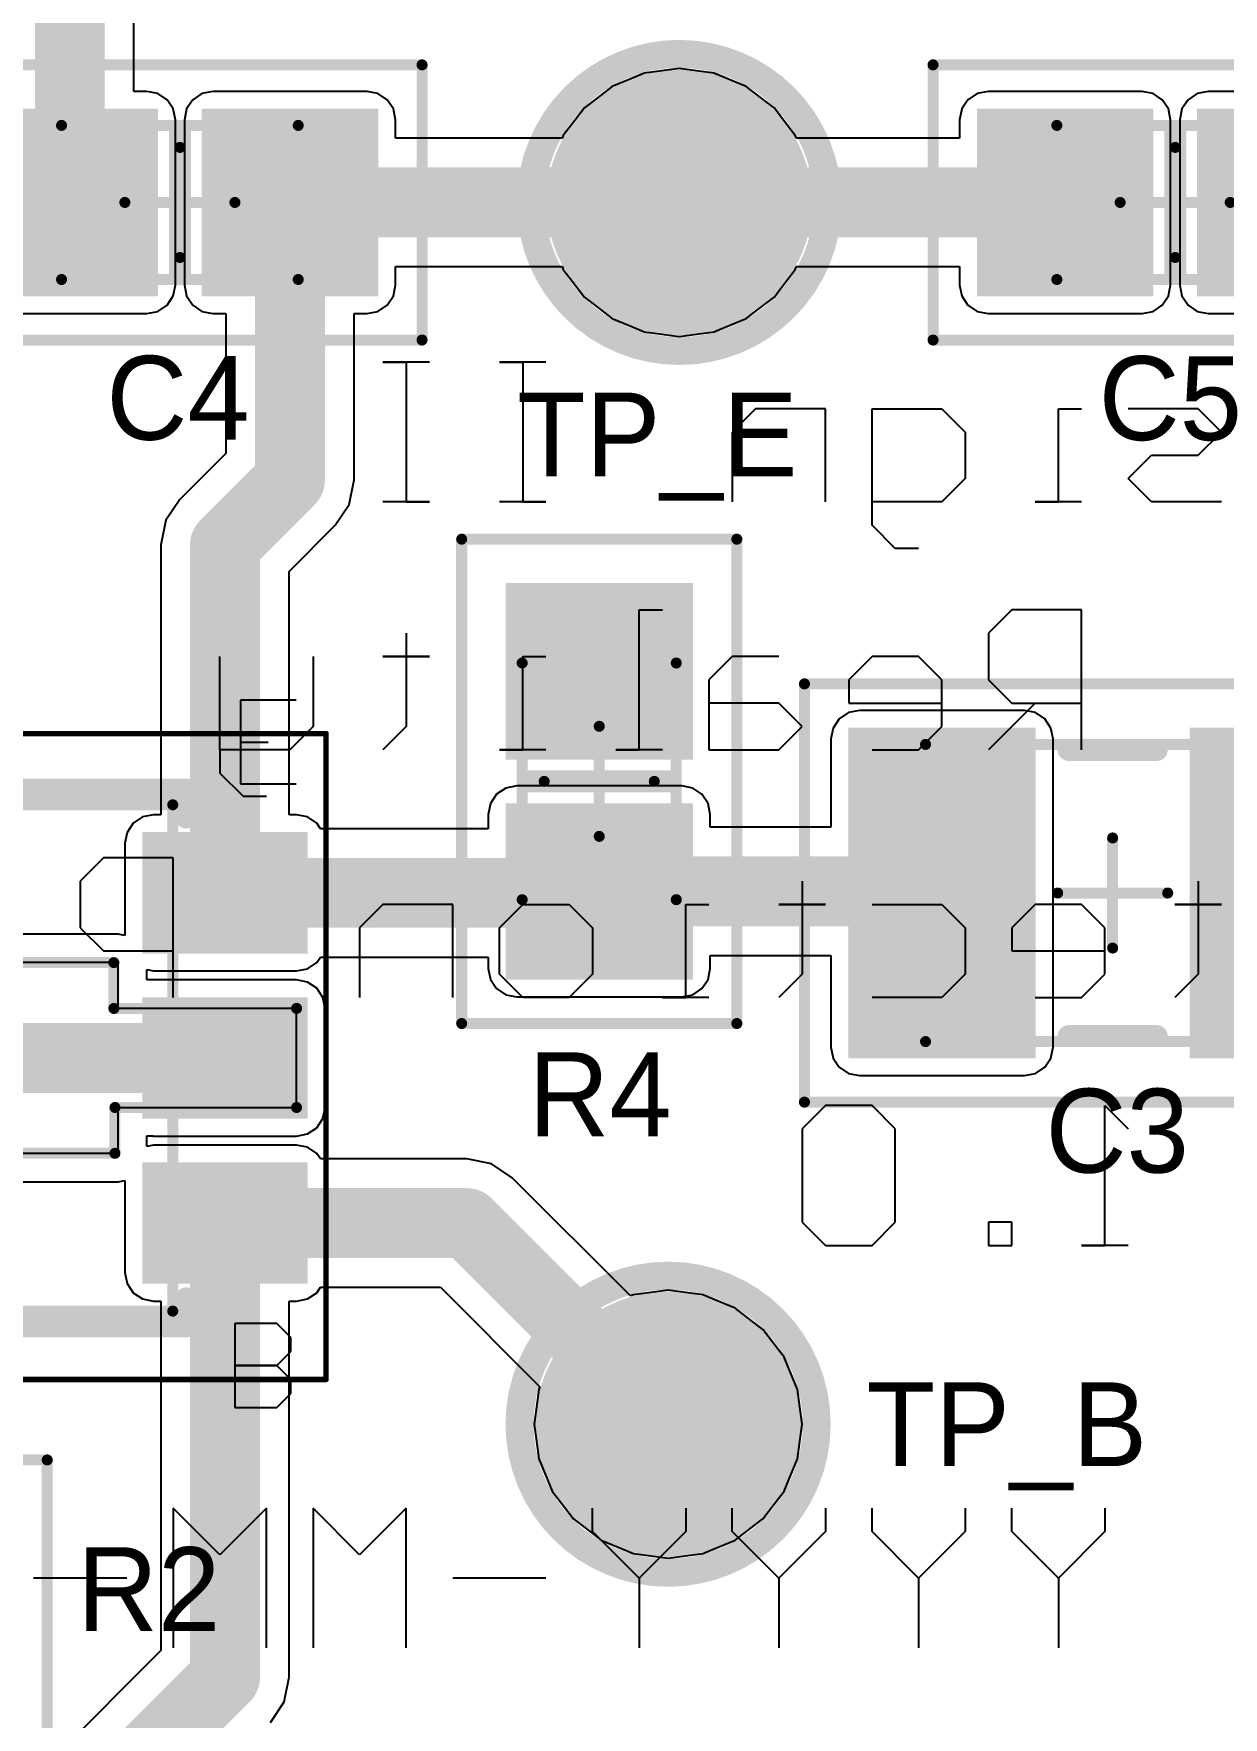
# Model space of a CAD drawing. Header units: millimetres. Extents: x 8 to 18.6, y 5.8 to 11.6.
# Drawn here: x 8.864 to 9.29, y 7.38 to 7.982 of the extents above; entities that cross this region are included whole.
import ezdxf

# ---------------------------------------------------------------- set-up
doc = ezdxf.new("R2010")
doc.units = ezdxf.units.MM
doc.header["$MEASUREMENT"] = 0
for name, color, linetype in [('BottomOverlay', 54, 'Continuous'), ('Mechanical1', 6, 'Continuous'), ('Mechanical13', 56, 'Continuous'), ('Mechanical15', 56, 'Continuous'), ('Mechanical3', 76, 'Continuous'), ('Mechanical4', 56, 'Continuous'), ('TopLayer', 1, 'Continuous'), ('TopOverlay', 2, 'Continuous'), ('TopPaste', 8, 'Continuous'), ('TopSolder', 216, 'Continuous')]:
    doc.layers.add(name, color=color, linetype=linetype)

# ---------------------------------------------------------------- blocks, each defined once
blk = doc.blocks.new('C1210_M_33')
at = {"layer": 'Mechanical13', "const_width": 0.00394}
for points in [[(0.06693, 0.05315), (-0.06693, 0.05315)], [(-0.06693, 0.05315), (-0.06693, -0.05315)], [(0.06693, 0.05315), (0.06693, -0.05315)], [(0.06693, -0.05315), (-0.06693, -0.05315)]]:
    blk.add_lwpolyline(points, dxfattribs=at)
at = {"layer": 'Mechanical13', "const_width": 0.00197}
for points in [[(-0.06791, 0.05315, 1), (-0.06594, 0.05315, 1)], [(-0.06791, 0.05315, 1), (-0.06594, 0.05315, 1)], [(0.06595, 0.05315, 1), (0.06791, 0.05315, 1)], [(0.06595, 0.05315, 1), (0.06791, 0.05315, 1)], [(-0.06791, -0.05315, 1), (-0.06594, -0.05315, 1)], [(-0.06791, -0.05315, 1), (-0.06594, -0.05315, 1)], [(0.06595, -0.05315, 1), (0.06791, -0.05315, 1)], [(0.06595, -0.05315, 1), (0.06791, -0.05315, 1)]]:
    blk.add_lwpolyline(points, format="xyb", close=True, dxfattribs=at)
at = {"layer": 'Mechanical15', "const_width": 0.00394}
for points in [[(0.11024, 0.0748), (-0.11024, 0.0748)], [(-0.11024, 0.0748), (-0.11024, -0.0748)], [(0.11024, 0.0748), (0.11024, -0.0748)], [(0, 0.01969), (0, -0.01969)], [(0.01969, 0), (-0.01969, 0)], [(0.11024, -0.0748), (-0.11024, -0.0748)]]:
    blk.add_lwpolyline(points, dxfattribs=at)
at = {"layer": 'Mechanical15', "const_width": 0.00197}
for points in [[(-0.11122, 0.0748, 1), (-0.10925, 0.0748, 1)], [(-0.11122, 0.0748, 1), (-0.10925, 0.0748, 1)], [(0.10925, 0.0748, 1), (0.11122, 0.0748, 1)], [(0.10925, 0.0748, 1), (0.11122, 0.0748, 1)], [(-0.00098, 0.01969, 1), (0.00098, 0.01969, 1)], [(-0.02067, 0, 1), (-0.0187, 0, 1)], [(0.0187, 0, 1), (0.02067, 0, 1)], [(-0.00098, -0.01969, 1), (0.00098, -0.01969, 1)], [(-0.11122, -0.0748, 1), (-0.10925, -0.0748, 1)], [(-0.11122, -0.0748, 1), (-0.10925, -0.0748, 1)], [(0.10925, -0.0748, 1), (0.11122, -0.0748, 1)], [(0.10925, -0.0748, 1), (0.11122, -0.0748, 1)]]:
    blk.add_lwpolyline(points, format="xyb", close=True, dxfattribs=at)
at = {"layer": 'TopLayer'}
for points in [[(-0.0315, -0.05512), (-0.0315, 0.05512), (-0.09055, -0.05512), (-0.09055, 0.05512)], [(0.09055, -0.05512), (0.09055, 0.05512), (0.0315, -0.05512), (0.0315, 0.05512)]]:
    blk.add_solid(points, dxfattribs=at)
at = {"layer": 'TopOverlay', "const_width": 0.00787}
for points in [[(0.01575, 0.05118), (-0.01575, 0.05118)], [(0.01575, -0.05118), (-0.01575, -0.05118)]]:
    blk.add_lwpolyline(points, dxfattribs=at)
at = {"layer": 'TopOverlay', "const_width": 0.00394}
for points in [[(-0.01772, 0.05118, 1), (-0.01378, 0.05118, 1)], [(0.01378, 0.05118, 1), (0.01772, 0.05118, 1)], [(-0.01772, -0.05118, 1), (-0.01378, -0.05118, 1)], [(0.01378, -0.05118, 1), (0.01772, -0.05118, 1)]]:
    blk.add_lwpolyline(points, format="xyb", close=True, dxfattribs=at)
at = {"layer": 'TopPaste'}
for points in [[(-0.0315, -0.05512), (-0.0315, 0.05512), (-0.09055, -0.05512), (-0.09055, 0.05512)], [(0.09055, -0.05512), (0.09055, 0.05512), (0.0315, -0.05512), (0.0315, 0.05512)]]:
    blk.add_solid(points, dxfattribs=at)
at = {"layer": 'TopSolder'}
for points in [[(-0.0275, -0.05912), (-0.0275, 0.05912), (-0.09455, -0.05912), (-0.09455, 0.05912)], [(0.09455, -0.05912), (0.09455, 0.05912), (0.0275, -0.05912), (0.0275, 0.05912)]]:
    blk.add_solid(points, dxfattribs=at)
blk = doc.blocks.new('6_0805_M_34')
at = {"layer": 'Mechanical13', "const_width": 0.00394}
for points in [[(-0.04232, 0.02756), (-0.04232, -0.02756)], [(0.04232, 0.02756), (-0.04232, 0.02756)], [(0.04232, 0.02756), (0.04232, -0.02756)], [(0.04232, -0.02756), (-0.04232, -0.02756)]]:
    blk.add_lwpolyline(points, dxfattribs=at)
at = {"layer": 'Mechanical13', "const_width": 0.00197}
for points in [[(-0.04331, 0.02756, 1), (-0.04134, 0.02756, 1)], [(-0.04331, 0.02756, 1), (-0.04134, 0.02756, 1)], [(0.04134, 0.02756, 1), (0.04331, 0.02756, 1)], [(0.04134, 0.02756, 1), (0.04331, 0.02756, 1)], [(-0.04331, -0.02756, 1), (-0.04134, -0.02756, 1)], [(-0.04331, -0.02756, 1), (-0.04134, -0.02756, 1)], [(0.04134, -0.02756, 1), (0.04331, -0.02756, 1)], [(0.04134, -0.02756, 1), (0.04331, -0.02756, 1)]]:
    blk.add_lwpolyline(points, format="xyb", close=True, dxfattribs=at)
at = {"layer": 'Mechanical15', "const_width": 0.00394}
for points in [[(-0.08661, 0.04921), (-0.08661, -0.04921)], [(0.08661, 0.04921), (-0.08661, 0.04921)], [(0.08661, 0.04921), (0.08661, -0.04921)], [(0, 0.01969), (0, -0.01969)], [(0.01969, 0), (-0.01969, 0)], [(0.08661, -0.04921), (-0.08661, -0.04921)]]:
    blk.add_lwpolyline(points, dxfattribs=at)
at = {"layer": 'Mechanical15', "const_width": 0.00197}
for points in [[(-0.0876, 0.04921, 1), (-0.08563, 0.04921, 1)], [(-0.0876, 0.04921, 1), (-0.08563, 0.04921, 1)], [(0.08563, 0.04921, 1), (0.0876, 0.04921, 1)], [(0.08563, 0.04921, 1), (0.0876, 0.04921, 1)], [(-0.00098, 0.01969, 1), (0.00098, 0.01969, 1)], [(-0.02067, 0, 1), (-0.0187, 0, 1)], [(0.0187, 0, 1), (0.02067, 0, 1)], [(-0.00098, -0.01969, 1), (0.00098, -0.01969, 1)], [(-0.0876, -0.04921, 1), (-0.08563, -0.04921, 1)], [(-0.0876, -0.04921, 1), (-0.08563, -0.04921, 1)], [(0.08563, -0.04921, 1), (0.0876, -0.04921, 1)], [(0.08563, -0.04921, 1), (0.0876, -0.04921, 1)]]:
    blk.add_lwpolyline(points, format="xyb", close=True, dxfattribs=at)
at = {"layer": 'TopLayer'}
for points in [[(-0.01181, -0.02953), (-0.01181, 0.02953), (-0.06693, -0.02953), (-0.06693, 0.02953)], [(0.06693, -0.02953), (0.06693, 0.02953), (0.01181, -0.02953), (0.01181, 0.02953)]]:
    blk.add_solid(points, dxfattribs=at)
at = {"layer": 'TopOverlay', "const_width": 0.00787}
blk.add_lwpolyline([(0, 0.02559), (0, -0.02559)], dxfattribs=at)
at = {"layer": 'TopOverlay', "const_width": 0.00394}
for points in [[(-0.00197, 0.02559, 1), (0.00197, 0.02559, 1)], [(-0.00197, -0.02559, 1), (0.00197, -0.02559, 1)]]:
    blk.add_lwpolyline(points, format="xyb", close=True, dxfattribs=at)
at = {"layer": 'TopPaste'}
for points in [[(-0.01181, -0.02953), (-0.01181, 0.02953), (-0.06693, -0.02953), (-0.06693, 0.02953)], [(0.06693, -0.02953), (0.06693, 0.02953), (0.01181, -0.02953), (0.01181, 0.02953)]]:
    blk.add_solid(points, dxfattribs=at)
at = {"layer": 'TopSolder'}
for points in [[(-0.00781, -0.03353), (-0.00781, 0.03353), (-0.07093, -0.03353), (-0.07093, 0.03353)], [(0.07093, -0.03353), (0.07093, 0.03353), (0.00781, -0.03353), (0.00781, 0.03353)]]:
    blk.add_solid(points, dxfattribs=at)
blk = doc.blocks.new('6_0805_M_35')
at = {"layer": 'Mechanical13', "const_width": 0.00394}
for points in [[(-0.04232, 0.02756), (-0.04232, -0.02756)], [(0.04232, 0.02756), (-0.04232, 0.02756)], [(0.04232, 0.02756), (0.04232, -0.02756)], [(0.04232, -0.02756), (-0.04232, -0.02756)]]:
    blk.add_lwpolyline(points, dxfattribs=at)
at = {"layer": 'Mechanical13', "const_width": 0.00197}
for points in [[(-0.04331, 0.02756, 1), (-0.04134, 0.02756, 1)], [(-0.04331, 0.02756, 1), (-0.04134, 0.02756, 1)], [(0.04134, 0.02756, 1), (0.04331, 0.02756, 1)], [(0.04134, 0.02756, 1), (0.04331, 0.02756, 1)], [(-0.04331, -0.02756, 1), (-0.04134, -0.02756, 1)], [(-0.04331, -0.02756, 1), (-0.04134, -0.02756, 1)], [(0.04134, -0.02756, 1), (0.04331, -0.02756, 1)], [(0.04134, -0.02756, 1), (0.04331, -0.02756, 1)]]:
    blk.add_lwpolyline(points, format="xyb", close=True, dxfattribs=at)
at = {"layer": 'Mechanical15', "const_width": 0.00394}
for points in [[(-0.08661, 0.04921), (-0.08661, -0.04921)], [(0.08661, 0.04921), (-0.08661, 0.04921)], [(0.08661, 0.04921), (0.08661, -0.04921)], [(0, 0.01969), (0, -0.01969)], [(0.01969, 0), (-0.01969, 0)], [(0.08661, -0.04921), (-0.08661, -0.04921)]]:
    blk.add_lwpolyline(points, dxfattribs=at)
at = {"layer": 'Mechanical15', "const_width": 0.00197}
for points in [[(-0.0876, 0.04921, 1), (-0.08563, 0.04921, 1)], [(-0.0876, 0.04921, 1), (-0.08563, 0.04921, 1)], [(0.08563, 0.04921, 1), (0.0876, 0.04921, 1)], [(0.08563, 0.04921, 1), (0.0876, 0.04921, 1)], [(-0.00098, 0.01969, 1), (0.00098, 0.01969, 1)], [(-0.02067, 0, 1), (-0.0187, 0, 1)], [(0.0187, 0, 1), (0.02067, 0, 1)], [(-0.00098, -0.01969, 1), (0.00098, -0.01969, 1)], [(-0.0876, -0.04921, 1), (-0.08563, -0.04921, 1)], [(-0.0876, -0.04921, 1), (-0.08563, -0.04921, 1)], [(0.08563, -0.04921, 1), (0.0876, -0.04921, 1)], [(0.08563, -0.04921, 1), (0.0876, -0.04921, 1)]]:
    blk.add_lwpolyline(points, format="xyb", close=True, dxfattribs=at)
at = {"layer": 'TopLayer'}
for points in [[(-0.01181, -0.02953), (-0.01181, 0.02953), (-0.06693, -0.02953), (-0.06693, 0.02953)], [(0.06693, -0.02953), (0.06693, 0.02953), (0.01181, -0.02953), (0.01181, 0.02953)]]:
    blk.add_solid(points, dxfattribs=at)
at = {"layer": 'TopOverlay', "const_width": 0.00787}
blk.add_lwpolyline([(0, 0.02559), (0, -0.02559)], dxfattribs=at)
at = {"layer": 'TopOverlay', "const_width": 0.00394}
for points in [[(-0.00197, 0.02559, 1), (0.00197, 0.02559, 1)], [(-0.00197, -0.02559, 1), (0.00197, -0.02559, 1)]]:
    blk.add_lwpolyline(points, format="xyb", close=True, dxfattribs=at)
at = {"layer": 'TopPaste'}
for points in [[(-0.01181, -0.02953), (-0.01181, 0.02953), (-0.06693, -0.02953), (-0.06693, 0.02953)], [(0.06693, -0.02953), (0.06693, 0.02953), (0.01181, -0.02953), (0.01181, 0.02953)]]:
    blk.add_solid(points, dxfattribs=at)
at = {"layer": 'TopSolder'}
for points in [[(-0.00781, -0.03353), (-0.00781, 0.03353), (-0.07093, -0.03353), (-0.07093, 0.03353)], [(0.07093, -0.03353), (0.07093, 0.03353), (0.00781, -0.03353), (0.00781, 0.03353)]]:
    blk.add_solid(points, dxfattribs=at)
blk = doc.blocks.new('6_0805_M_45')
at = {"layer": 'Mechanical13', "const_width": 0.00394}
for points in [[(-0.04232, 0.02756), (-0.04232, -0.02756)], [(0.04232, 0.02756), (-0.04232, 0.02756)], [(0.04232, 0.02756), (0.04232, -0.02756)], [(0.04232, -0.02756), (-0.04232, -0.02756)]]:
    blk.add_lwpolyline(points, dxfattribs=at)
at = {"layer": 'Mechanical13', "const_width": 0.00197}
for points in [[(-0.04331, 0.02756, 1), (-0.04134, 0.02756, 1)], [(-0.04331, 0.02756, 1), (-0.04134, 0.02756, 1)], [(0.04134, 0.02756, 1), (0.04331, 0.02756, 1)], [(0.04134, 0.02756, 1), (0.04331, 0.02756, 1)], [(-0.04331, -0.02756, 1), (-0.04134, -0.02756, 1)], [(-0.04331, -0.02756, 1), (-0.04134, -0.02756, 1)], [(0.04134, -0.02756, 1), (0.04331, -0.02756, 1)], [(0.04134, -0.02756, 1), (0.04331, -0.02756, 1)]]:
    blk.add_lwpolyline(points, format="xyb", close=True, dxfattribs=at)
at = {"layer": 'Mechanical15', "const_width": 0.00394}
for points in [[(-0.08661, 0.04921), (-0.08661, -0.04921)], [(0.08661, 0.04921), (-0.08661, 0.04921)], [(0.08661, 0.04921), (0.08661, -0.04921)], [(0, 0.01969), (0, -0.01969)], [(0.01969, 0), (-0.01969, 0)], [(0.08661, -0.04921), (-0.08661, -0.04921)]]:
    blk.add_lwpolyline(points, dxfattribs=at)
at = {"layer": 'Mechanical15', "const_width": 0.00197}
for points in [[(-0.0876, 0.04921, 1), (-0.08563, 0.04921, 1)], [(-0.0876, 0.04921, 1), (-0.08563, 0.04921, 1)], [(0.08563, 0.04921, 1), (0.0876, 0.04921, 1)], [(0.08563, 0.04921, 1), (0.0876, 0.04921, 1)], [(-0.00098, 0.01969, 1), (0.00098, 0.01969, 1)], [(-0.02067, 0, 1), (-0.0187, 0, 1)], [(0.0187, 0, 1), (0.02067, 0, 1)], [(-0.00098, -0.01969, 1), (0.00098, -0.01969, 1)], [(-0.0876, -0.04921, 1), (-0.08563, -0.04921, 1)], [(-0.0876, -0.04921, 1), (-0.08563, -0.04921, 1)], [(0.08563, -0.04921, 1), (0.0876, -0.04921, 1)], [(0.08563, -0.04921, 1), (0.0876, -0.04921, 1)]]:
    blk.add_lwpolyline(points, format="xyb", close=True, dxfattribs=at)
at = {"layer": 'TopLayer'}
for points in [[(-0.01181, -0.02953), (-0.01181, 0.02953), (-0.06693, -0.02953), (-0.06693, 0.02953)], [(0.06693, -0.02953), (0.06693, 0.02953), (0.01181, -0.02953), (0.01181, 0.02953)]]:
    blk.add_solid(points, dxfattribs=at)
at = {"layer": 'TopOverlay', "const_width": 0.00787}
blk.add_lwpolyline([(0, 0.02559), (0, -0.02559)], dxfattribs=at)
at = {"layer": 'TopOverlay', "const_width": 0.00394}
for points in [[(-0.00197, 0.02559, 1), (0.00197, 0.02559, 1)], [(-0.00197, -0.02559, 1), (0.00197, -0.02559, 1)]]:
    blk.add_lwpolyline(points, format="xyb", close=True, dxfattribs=at)
at = {"layer": 'TopPaste'}
for points in [[(-0.01181, -0.02953), (-0.01181, 0.02953), (-0.06693, -0.02953), (-0.06693, 0.02953)], [(0.06693, -0.02953), (0.06693, 0.02953), (0.01181, -0.02953), (0.01181, 0.02953)]]:
    blk.add_solid(points, dxfattribs=at)
at = {"layer": 'TopSolder'}
for points in [[(-0.00781, -0.03353), (-0.00781, 0.03353), (-0.07093, -0.03353), (-0.07093, 0.03353)], [(0.07093, -0.03353), (0.07093, 0.03353), (0.00781, -0.03353), (0.00781, 0.03353)]]:
    blk.add_solid(points, dxfattribs=at)
blk = doc.blocks.new('6_0805_M_47')
at = {"layer": 'Mechanical13', "const_width": 0.00394}
for points in [[(-0.04232, -0.02756), (-0.04232, 0.02756)], [(0.04232, 0.02756), (-0.04232, 0.02756)], [(0.04232, -0.02756), (0.04232, 0.02756)], [(0.04232, -0.02756), (-0.04232, -0.02756)]]:
    blk.add_lwpolyline(points, dxfattribs=at)
at = {"layer": 'Mechanical13', "const_width": 0.00197}
for points in [[(-0.04331, 0.02756, 1), (-0.04134, 0.02756, 1)], [(-0.04331, 0.02756, 1), (-0.04134, 0.02756, 1)], [(0.04134, 0.02756, 1), (0.04331, 0.02756, 1)], [(0.04134, 0.02756, 1), (0.04331, 0.02756, 1)], [(-0.04331, -0.02756, 1), (-0.04134, -0.02756, 1)], [(-0.04331, -0.02756, 1), (-0.04134, -0.02756, 1)], [(0.04134, -0.02756, 1), (0.04331, -0.02756, 1)], [(0.04134, -0.02756, 1), (0.04331, -0.02756, 1)]]:
    blk.add_lwpolyline(points, format="xyb", close=True, dxfattribs=at)
at = {"layer": 'Mechanical15', "const_width": 0.00394}
for points in [[(-0.08661, -0.04921), (-0.08661, 0.04921)], [(0.08661, 0.04921), (-0.08661, 0.04921)], [(0.08661, -0.04921), (0.08661, 0.04921)], [(0, -0.01969), (0, 0.01969)], [(0.01969, 0), (-0.01969, 0)], [(0.08661, -0.04921), (-0.08661, -0.04921)]]:
    blk.add_lwpolyline(points, dxfattribs=at)
at = {"layer": 'Mechanical15', "const_width": 0.00197}
for points in [[(-0.0876, 0.04921, 1), (-0.08563, 0.04921, 1)], [(-0.0876, 0.04921, 1), (-0.08563, 0.04921, 1)], [(0.08563, 0.04921, 1), (0.0876, 0.04921, 1)], [(0.08563, 0.04921, 1), (0.0876, 0.04921, 1)], [(-0.00098, 0.01969, 1), (0.00098, 0.01969, 1)], [(-0.02067, 0, 1), (-0.0187, 0, 1)], [(0.0187, 0, 1), (0.02067, 0, 1)], [(-0.00098, -0.01969, 1), (0.00098, -0.01969, 1)], [(-0.0876, -0.04921, 1), (-0.08563, -0.04921, 1)], [(-0.0876, -0.04921, 1), (-0.08563, -0.04921, 1)], [(0.08563, -0.04921, 1), (0.0876, -0.04921, 1)], [(0.08563, -0.04921, 1), (0.0876, -0.04921, 1)]]:
    blk.add_lwpolyline(points, format="xyb", close=True, dxfattribs=at)
at = {"layer": 'TopLayer'}
for points in [[(-0.01181, -0.02953), (-0.01181, 0.02953), (-0.06693, -0.02953), (-0.06693, 0.02953)], [(0.06693, -0.02953), (0.06693, 0.02953), (0.01181, -0.02953), (0.01181, 0.02953)]]:
    blk.add_solid(points, dxfattribs=at)
at = {"layer": 'TopOverlay', "const_width": 0.00787}
blk.add_lwpolyline([(0, -0.02559), (0, 0.02559)], dxfattribs=at)
at = {"layer": 'TopOverlay', "const_width": 0.00394}
for points in [[(-0.00197, 0.02559, 1), (0.00197, 0.02559, 1)], [(-0.00197, -0.02559, 1), (0.00197, -0.02559, 1)]]:
    blk.add_lwpolyline(points, format="xyb", close=True, dxfattribs=at)
at = {"layer": 'TopPaste'}
for points in [[(-0.01181, -0.02953), (-0.01181, 0.02953), (-0.06693, -0.02953), (-0.06693, 0.02953)], [(0.06693, -0.02953), (0.06693, 0.02953), (0.01181, -0.02953), (0.01181, 0.02953)]]:
    blk.add_solid(points, dxfattribs=at)
at = {"layer": 'TopSolder'}
for points in [[(-0.00781, -0.03353), (-0.00781, 0.03353), (-0.07093, -0.03353), (-0.07093, 0.03353)], [(0.07093, -0.03353), (0.07093, 0.03353), (0.00781, -0.03353), (0.00781, 0.03353)]]:
    blk.add_solid(points, dxfattribs=at)
blk = doc.blocks.new('T___P_____53')
at = {"layer": 'TopLayer', "const_width": 0.0375}
blk.add_lwpolyline([(-0.01875, 0, 1), (0.01875, 0, 1)], format="xyb", close=True, dxfattribs=at)
at = {"layer": 'TopOverlay'}
for points, const_width in [([(0.05315, 0, 1), (-0.05315, 0, 1)], 0.01), ([(-0.05565, 0, 1), (-0.05065, 0, 1)], 0.005), ([(0.05065, 0, 1), (0.05565, 0, 1)], 0.005)]:
    blk.add_lwpolyline(points, format="xyb", close=True, dxfattribs=dict(at, const_width=const_width))
at = {"layer": 'TopPaste', "const_width": 0.0375}
blk.add_lwpolyline([(-0.01875, 0, 1), (0.01875, 0, 1)], format="xyb", close=True, dxfattribs=at)
at = {"layer": 'TopSolder', "const_width": 0.0475}
blk.add_lwpolyline([(-0.02375, 0, 1), (0.02375, 0, 1)], format="xyb", close=True, dxfattribs=at)
blk = doc.blocks.new('T___P_____54')
at = {"layer": 'TopLayer', "const_width": 0.0375}
blk.add_lwpolyline([(-0.01875, 0, 1), (0.01875, 0, 1)], format="xyb", close=True, dxfattribs=at)
at = {"layer": 'TopOverlay'}
for points, const_width in [([(0.05315, 0, 1), (-0.05315, 0, 1)], 0.01), ([(-0.05565, 0, 1), (-0.05065, 0, 1)], 0.005), ([(0.05065, 0, 1), (0.05565, 0, 1)], 0.005)]:
    blk.add_lwpolyline(points, format="xyb", close=True, dxfattribs=dict(at, const_width=const_width))
at = {"layer": 'TopPaste', "const_width": 0.0375}
blk.add_lwpolyline([(-0.01875, 0, 1), (0.01875, 0, 1)], format="xyb", close=True, dxfattribs=at)
at = {"layer": 'TopSolder', "const_width": 0.0475}
blk.add_lwpolyline([(-0.02375, 0, 1), (0.02375, 0, 1)], format="xyb", close=True, dxfattribs=at)
blk = doc.blocks.new('DXT3904_13_57')
at = {"layer": 'Mechanical1', "const_width": 0.00394}
for points in [[(-0.09055, 0.05118), (-0.09055, -0.05118)], [(-0.09055, 0.05118), (0.09055, 0.05118)], [(0.09055, 0.05118), (0.09055, -0.05118)], [(-0.09055, -0.05118), (0.09055, -0.05118)]]:
    blk.add_lwpolyline(points, dxfattribs=at)
at = {"layer": 'Mechanical1', "const_width": 0.00197}
for points in [[(-0.09154, 0.05118, 1), (-0.08957, 0.05118, 1)], [(-0.09154, 0.05118, 1), (-0.08957, 0.05118, 1)], [(0.08957, 0.05118, 1), (0.09154, 0.05118, 1)], [(0.08957, 0.05118, 1), (0.09154, 0.05118, 1)], [(-0.09154, -0.05118, 1), (-0.08957, -0.05118, 1)], [(-0.09154, -0.05118, 1), (-0.08957, -0.05118, 1)], [(0.08957, -0.05118, 1), (0.09154, -0.05118, 1)], [(0.08957, -0.05118, 1), (0.09154, -0.05118, 1)]]:
    blk.add_lwpolyline(points, format="xyb", close=True, dxfattribs=at)
at = {"layer": 'Mechanical3', "const_width": 0.00197}
for points in [[(-0.115, 0.106), (-0.115, -0.106)], [(-0.115, 0.106), (0.116, 0.106)], [(0.116, 0.106), (0.116, -0.106)], [(-0.115, -0.106), (0.116, -0.106)]]:
    blk.add_lwpolyline(points, dxfattribs=at)
at = {"layer": 'Mechanical3', "const_width": 0.000984}
for points in [[(-0.11549, 0.106, 1), (-0.11451, 0.106, 1)], [(-0.11549, 0.106, 1), (-0.11451, 0.106, 1)], [(0.11551, 0.106, 1), (0.11649, 0.106, 1)], [(0.11551, 0.106, 1), (0.11649, 0.106, 1)], [(-0.11549, -0.106, 1), (-0.11451, -0.106, 1)], [(-0.11549, -0.106, 1), (-0.11451, -0.106, 1)], [(0.11551, -0.106, 1), (0.11649, -0.106, 1)], [(0.11551, -0.106, 1), (0.11649, -0.106, 1)]]:
    blk.add_lwpolyline(points, format="xyb", close=True, dxfattribs=at)
at = {"layer": 'Mechanical4', "const_width": 0.00394}
for points in [[(-0.03409, 0.08563), (-0.03409, -0.03051)], [(-0.03409, 0.08563), (0.03409, 0.08563)], [(0.03409, 0.08563), (0.03409, -0.03012)], [(-0.03409, -0.03051), (-0.01772, -0.03051)], [(-0.01772, -0.03051), (-0.01772, -0.09547)], [(0.01772, -0.03012), (0.03409, -0.03012)], [(0.01772, -0.03012), (0.01772, -0.09547)], [(-0.01772, -0.09547), (0.01772, -0.09547)]]:
    blk.add_lwpolyline(points, dxfattribs=at)
at = {"layer": 'Mechanical4', "const_width": 0.00197}
for points in [[(-0.03508, 0.08563, 1), (-0.03311, 0.08563, 1)], [(-0.03508, 0.08563, 1), (-0.03311, 0.08563, 1)], [(0.03311, 0.08563, 1), (0.03508, 0.08563, 1)], [(0.03311, 0.08563, 1), (0.03508, 0.08563, 1)], [(-0.03508, -0.03051, 1), (-0.03311, -0.03051, 1)], [(-0.03508, -0.03051, 1), (-0.03311, -0.03051, 1)], [(-0.0187, -0.03051, 1), (-0.01673, -0.03051, 1)], [(-0.0187, -0.03051, 1), (-0.01673, -0.03051, 1)], [(0.01673, -0.03012, 1), (0.0187, -0.03012, 1)], [(0.01673, -0.03012, 1), (0.0187, -0.03012, 1)], [(0.03311, -0.03012, 1), (0.03508, -0.03012, 1)], [(0.03311, -0.03012, 1), (0.03508, -0.03012, 1)], [(-0.0187, -0.09547, 1), (-0.01673, -0.09547, 1)], [(-0.0187, -0.09547, 1), (-0.01673, -0.09547, 1)], [(0.01673, -0.09547, 1), (0.0187, -0.09547, 1)], [(0.01673, -0.09547, 1), (0.0187, -0.09547, 1)]]:
    blk.add_lwpolyline(points, format="xyb", close=True, dxfattribs=at)
at = {"layer": 'TopLayer'}
for p, q in [((-0.03409, 0.08563), (-0.03409, -0.03169)), ((0.03409, 0.08563), (-0.03409, 0.08563)), ((0.03409, -0.03169), (0.03409, 0.08563)), ((-0.03409, -0.03169), (-0.01772, -0.03169)), ((-0.01772, -0.03169), (-0.01772, -0.09547)), ((0.01772, -0.09547), (0.01772, -0.03169)), ((0.01772, -0.03169), (0.03409, -0.03169)), ((-0.01772, -0.09547), (0.01772, -0.09547))]:
    blk.add_line(p, q, dxfattribs=at)
for points in [[(-0.07677, -0.09547), (-0.04134, -0.09547), (-0.07677, -0.04429), (-0.04134, -0.04429)], [(-0.01777, -0.09547), (0.01766, -0.09547), (-0.01777, -0.04429), (0.01766, -0.04429)], [(0.04134, -0.09547), (0.07677, -0.09547), (0.04134, -0.04429), (0.07677, -0.04429)]]:
    blk.add_solid(points, dxfattribs=at)
at = {"layer": 'TopOverlay'}
for p, q in [((-0.009, 0.12464), (-0.014, 0.11964)), ((0.01099, 0.12464), (-0.009, 0.12464)), ((0.01599, 0.11964), (0.01099, 0.12464)), ((-0.014, 0.11964), (-0.014, 0.10964)), ((0.01599, 0.10964), (0.01599, 0.11964)), ((-0.014, 0.10964), (-0.009, 0.10464)), ((0.01099, 0.10464), (0.01599, 0.10964)), ((-0.09501, -0.07336), (-0.125, -0.07336)), ((-0.125, -0.07336), (-0.125, -0.08836)), ((-0.11, -0.08836), (-0.11, -0.07336)), ((-0.11, -0.07336), (-0.11, -0.08836)), ((-0.09501, -0.08836), (-0.09501, -0.07336)), ((0.12799, -0.07536), (0.098, -0.07536)), ((0.098, -0.07536), (0.098, -0.09536)), ((0.113, -0.07536), (0.113, -0.08536)), ((0.12799, -0.09536), (0.12799, -0.07536)), ((-0.125, -0.08836), (-0.12, -0.09336)), ((-0.115, -0.09336), (-0.11, -0.08836)), ((-0.11, -0.08836), (-0.10501, -0.09336)), ((-0.10001, -0.09336), (-0.09501, -0.08836)), ((-0.12, -0.09336), (-0.115, -0.09336)), ((-0.10501, -0.09336), (-0.10001, -0.09336))]:
    blk.add_line(p, q, dxfattribs=at)
at = {"layer": 'TopOverlay', "const_width": 0.00787}
for points in [[(-0.096, 0.057), (-0.096, -0.056)], [(-0.096, 0.057), (-0.044, 0.057)], [(0.044, 0.057), (0.096, 0.057)], [(0.096, 0.057), (0.096, -0.056)], [(-0.096, -0.056), (-0.086, -0.056)], [(0.086, -0.056), (0.096, -0.056)]]:
    blk.add_lwpolyline(points, dxfattribs=at)
at = {"layer": 'TopOverlay', "const_width": 0.00394}
for points in [[(-0.09797, 0.057, 1), (-0.09403, 0.057, 1)], [(-0.09797, 0.057, 1), (-0.09403, 0.057, 1)], [(-0.04597, 0.057, 1), (-0.04203, 0.057, 1)], [(0.04203, 0.057, 1), (0.04597, 0.057, 1)], [(0.09403, 0.057, 1), (0.09797, 0.057, 1)], [(0.09403, 0.057, 1), (0.09797, 0.057, 1)], [(-0.09797, -0.056, 1), (-0.09403, -0.056, 1)], [(-0.09797, -0.056, 1), (-0.09403, -0.056, 1)], [(-0.08797, -0.056, 1), (-0.08403, -0.056, 1)], [(0.08403, -0.056, 1), (0.08797, -0.056, 1)], [(0.09403, -0.056, 1), (0.09797, -0.056, 1)], [(0.09403, -0.056, 1), (0.09797, -0.056, 1)]]:
    blk.add_lwpolyline(points, format="xyb", close=True, dxfattribs=at)
at = {"layer": 'TopPaste'}
for points in [[(-0.07677, -0.09547), (-0.04134, -0.09547), (-0.07677, -0.04429), (-0.04134, -0.04429)], [(-0.01777, -0.09547), (0.01766, -0.09547), (-0.01777, -0.04429), (0.01766, -0.04429)], [(0.04134, -0.09547), (0.07677, -0.09547), (0.04134, -0.04429), (0.07677, -0.04429)]]:
    blk.add_solid(points, dxfattribs=at)
at = {"layer": 'TopSolder'}
for points in [[(-0.08077, -0.09947), (-0.03734, -0.09947), (-0.08077, -0.04029), (-0.03734, -0.04029)], [(-0.02177, -0.09947), (0.02166, -0.09947), (-0.02177, -0.04029), (0.02166, -0.04029)], [(0.03734, -0.09947), (0.08077, -0.09947), (0.03734, -0.04029), (0.08077, -0.04029)]]:
    blk.add_solid(points, dxfattribs=at)

msp = doc.modelspace()

# ---------------------------------------------------------------- linework, layer by layer
at = {"layer": 'BottomOverlay'}
for p, q in [((9.00565, 7.86487), (8.98899, 7.86487)), ((8.98899, 7.86487), (8.99732, 7.86487)), ((8.99732, 7.86487), (8.99732, 7.81489)), ((9.04731, 7.86487), (9.03065, 7.86487)), ((9.03065, 7.86487), (9.03898, 7.86487)), ((9.03898, 7.86487), (9.03898, 7.81489)), ((9.12228, 7.84821), (9.11395, 7.83988)), ((9.14728, 7.84821), (9.12228, 7.84821)), ((9.14728, 7.81489), (9.14728, 7.84821)), ((9.16394, 7.80656), (9.16394, 7.84821)), ((9.16394, 7.84821), (9.18893, 7.84821)), ((9.18893, 7.84821), (9.19726, 7.83988)), ((9.23058, 7.81489), (9.23058, 7.84821)), ((9.23058, 7.84821), (9.23891, 7.84821)), ((9.28057, 7.84821), (9.25557, 7.84821)), ((9.2889, 7.83988), (9.28057, 7.84821)), ((9.11395, 7.83988), (9.11395, 7.81489)), ((9.19726, 7.83988), (9.19726, 7.82322)), ((9.28057, 7.83155), (9.2889, 7.83988)), ((9.25557, 7.82322), (9.2639, 7.83155)), ((9.2639, 7.83155), (9.28057, 7.83155)), ((9.19726, 7.82322), (9.18893, 7.81489)), ((9.2639, 7.81489), (9.25557, 7.82322)), ((9.00565, 7.81489), (8.98899, 7.81489)), ((8.99732, 7.81489), (9.00565, 7.81489)), ((9.04731, 7.81489), (9.03065, 7.81489)), ((9.03898, 7.81489), (9.04731, 7.81489)), ((9.18893, 7.81489), (9.16394, 7.81489)), ((9.23891, 7.81489), (9.22225, 7.81489)), ((9.22225, 7.81489), (9.23058, 7.81489)), ((9.2889, 7.81489), (9.2639, 7.81489)), ((9.17227, 7.79823), (9.16394, 7.80656)), ((9.1806, 7.79823), (9.17227, 7.79823)), ((9.08063, 7.72624), (9.08063, 7.77623)), ((9.08063, 7.77623), (9.08896, 7.77623)), ((9.21392, 7.77623), (9.20559, 7.7679)), ((9.23891, 7.77623), (9.21392, 7.77623)), ((9.23891, 7.72624), (9.23891, 7.77623)), ((8.99732, 7.7679), (8.99732, 7.75957)), ((9.20559, 7.7679), (9.20559, 7.75124)), ((8.93068, 7.72624), (8.93068, 7.75957)), ((8.964, 7.75957), (8.964, 7.73458)), ((9.00565, 7.75957), (8.98899, 7.75957)), ((8.98899, 7.75957), (8.99732, 7.75957)), ((8.99732, 7.75957), (9.00565, 7.75957)), ((8.99732, 7.75957), (8.99732, 7.73458)), ((9.03898, 7.72624), (9.03898, 7.75957)), ((9.03898, 7.75957), (9.04731, 7.75957)), ((9.11395, 7.75957), (9.10562, 7.75124)), ((9.13061, 7.75957), (9.11395, 7.75957)), ((9.16394, 7.75957), (9.15561, 7.75124)), ((9.1806, 7.75957), (9.16394, 7.75957)), ((9.18893, 7.75124), (9.1806, 7.75957)), ((9.10562, 7.75124), (9.10562, 7.72624)), ((9.15561, 7.75124), (9.15561, 7.74291)), ((9.18893, 7.73458), (9.18893, 7.75124)), ((9.20559, 7.75124), (9.21392, 7.74291)), ((9.13061, 7.74291), (9.10562, 7.74291)), ((9.13894, 7.73458), (9.13061, 7.74291)), ((9.15561, 7.74291), (9.18893, 7.74291)), ((9.22225, 7.74291), (9.20559, 7.72624)), ((9.21392, 7.74291), (9.23891, 7.74291)), ((8.964, 7.73458), (8.95567, 7.72624)), ((8.99732, 7.73458), (8.98899, 7.72624)), ((9.13061, 7.72624), (9.13894, 7.73458)), ((9.1806, 7.72624), (9.18893, 7.73458)), ((8.95567, 7.72624), (8.93068, 7.72624)), ((8.93068, 7.72624), (8.93068, 7.71791)), ((9.04731, 7.72624), (9.03065, 7.72624)), ((9.03065, 7.72624), (9.03898, 7.72624)), ((9.08896, 7.72624), (9.0723, 7.72624)), ((9.0723, 7.72624), (9.08063, 7.72624)), ((9.10562, 7.72624), (9.13061, 7.72624)), ((9.16394, 7.72624), (9.1806, 7.72624)), ((8.93068, 7.71791), (8.93901, 7.70958)), ((8.93901, 7.70958), (8.94734, 7.70958)), ((8.88903, 7.68759), (8.8807, 7.67926)), ((8.91402, 7.68759), (8.88903, 7.68759)), ((8.91402, 7.6376), (8.91402, 7.68759)), ((8.8807, 7.67926), (8.8807, 7.66259)), ((9.13894, 7.67926), (9.13894, 7.67093)), ((9.28057, 7.67926), (9.28057, 7.67093)), ((8.98899, 7.67093), (8.98066, 7.66259)), ((9.01399, 7.67093), (8.98899, 7.67093)), ((9.01399, 7.6376), (9.01399, 7.67093)), ((9.03065, 7.66259), (9.03898, 7.67093)), ((9.03898, 7.67093), (9.05564, 7.67093)), ((9.05564, 7.67093), (9.06397, 7.66259)), ((9.09729, 7.6376), (9.09729, 7.67093)), ((9.09729, 7.67093), (9.10562, 7.67093)), ((9.14728, 7.67093), (9.13061, 7.67093)), ((9.13061, 7.67093), (9.13894, 7.67093)), ((9.13894, 7.67093), (9.14728, 7.67093)), ((9.13894, 7.67093), (9.13894, 7.64593)), ((9.16394, 7.67093), (9.18893, 7.67093)), ((9.18893, 7.67093), (9.19726, 7.66259)), ((9.22225, 7.67093), (9.21392, 7.66259)), ((9.23891, 7.67093), (9.22225, 7.67093)), ((9.24724, 7.66259), (9.23891, 7.67093)), ((9.2889, 7.67093), (9.27224, 7.67093)), ((9.27224, 7.67093), (9.28057, 7.67093)), ((9.28057, 7.67093), (9.2889, 7.67093)), ((9.28057, 7.67093), (9.28057, 7.64593)), ((8.8807, 7.66259), (8.88903, 7.65426)), ((8.98066, 7.66259), (8.98066, 7.6376)), ((9.03065, 7.64593), (9.03065, 7.66259)), ((9.06397, 7.66259), (9.06397, 7.64593)), ((9.19726, 7.66259), (9.19726, 7.64593)), ((9.21392, 7.66259), (9.21392, 7.65426)), ((9.24724, 7.64593), (9.24724, 7.66259)), ((8.88903, 7.65426), (8.91402, 7.65426)), ((9.21392, 7.65426), (9.24724, 7.65426)), ((9.03898, 7.6376), (9.03065, 7.64593)), ((9.06397, 7.64593), (9.05564, 7.6376)), ((9.13894, 7.64593), (9.13061, 7.6376)), ((9.19726, 7.64593), (9.18893, 7.6376)), ((9.23891, 7.6376), (9.24724, 7.64593)), ((9.28057, 7.64593), (9.27224, 7.6376)), ((9.05564, 7.6376), (9.03898, 7.6376)), ((9.10562, 7.6376), (9.08896, 7.6376)), ((9.08896, 7.6376), (9.09729, 7.6376)), ((9.18893, 7.6376), (9.16394, 7.6376)), ((9.22225, 7.6376), (9.23891, 7.6376)), ((9.14728, 7.59894), (9.13894, 7.59061)), ((9.16394, 7.59894), (9.14728, 7.59894)), ((9.17227, 7.59061), (9.16394, 7.59894)), ((9.24724, 7.54896), (9.24724, 7.59894)), ((9.24724, 7.59894), (9.25557, 7.59061)), ((9.13894, 7.59061), (9.13894, 7.55729)), ((9.17227, 7.55729), (9.17227, 7.59061)), ((9.13894, 7.55729), (9.14728, 7.54896)), ((9.16394, 7.54896), (9.17227, 7.55729)), ((9.21392, 7.55729), (9.20559, 7.55729)), ((9.20559, 7.55729), (9.20559, 7.54896)), ((9.21392, 7.54896), (9.21392, 7.55729)), ((9.14728, 7.54896), (9.16394, 7.54896)), ((9.20559, 7.54896), (9.21392, 7.54896)), ((9.25557, 7.54896), (9.23891, 7.54896)), ((9.23891, 7.54896), (9.24724, 7.54896)), ((8.93068, 7.43832), (8.91402, 7.45498)), ((8.91402, 7.45498), (8.91402, 7.405)), ((8.94734, 7.45498), (8.93068, 7.43832)), ((8.94734, 7.405), (8.94734, 7.45498)), ((8.98066, 7.43832), (8.964, 7.45498)), ((8.964, 7.45498), (8.964, 7.405)), ((8.99732, 7.45498), (8.98066, 7.43832)), ((8.99732, 7.405), (8.99732, 7.45498)), ((9.06397, 7.44665), (9.06397, 7.45498)), ((9.09729, 7.45498), (9.09729, 7.44665)), ((9.11395, 7.44665), (9.11395, 7.45498)), ((9.14728, 7.45498), (9.14728, 7.44665)), ((9.16394, 7.44665), (9.16394, 7.45498)), ((9.19726, 7.45498), (9.19726, 7.44665)), ((9.21392, 7.44665), (9.21392, 7.45498)), ((9.24724, 7.45498), (9.24724, 7.44665)), ((9.08063, 7.42999), (9.06397, 7.44665)), ((9.09729, 7.44665), (9.08063, 7.42999)), ((9.13061, 7.42999), (9.11395, 7.44665)), ((9.14728, 7.44665), (9.13061, 7.42999)), ((9.1806, 7.42999), (9.16394, 7.44665)), ((9.19726, 7.44665), (9.1806, 7.42999)), ((9.23058, 7.42999), (9.21392, 7.44665)), ((9.24724, 7.44665), (9.23058, 7.42999)), ((8.89736, 7.42999), (8.86403, 7.42999)), ((9.04731, 7.42999), (9.01399, 7.42999)), ((9.08063, 7.42999), (9.08063, 7.405)), ((9.13061, 7.42999), (9.13061, 7.405)), ((9.1806, 7.42999), (9.1806, 7.405)), ((9.23058, 7.42999), (9.23058, 7.405))]:
    msp.add_line(p, q, dxfattribs=at)
at = {"layer": 'TopLayer'}
for p, q in [((8.89994, 7.96172), (8.89994, 8.1275)), ((9.0826, 7.96828), (9.07104, 7.96349)), ((9.095, 7.96991), (9.0826, 7.96828)), ((9.1074, 7.96828), (9.095, 7.96991)), ((9.11895, 7.96349), (9.1074, 7.96828)), ((8.90456, 7.96172), (8.89994, 7.96172)), ((8.90846, 7.96095), (8.90456, 7.96172)), ((8.92818, 7.96172), (8.92428, 7.96095)), ((8.9833, 7.96172), (8.92818, 7.96172)), ((8.9872, 7.96095), (8.9833, 7.96172)), ((9.07104, 7.96349), (9.06112, 7.95588)), ((9.12888, 7.95588), (9.11895, 7.96349)), ((9.20544, 7.96172), (9.20154, 7.96095)), ((9.26056, 7.96172), (9.20544, 7.96172)), ((9.26446, 7.96095), (9.26056, 7.96172)), ((9.28418, 7.96172), (9.28028, 7.96095)), ((9.3393, 7.96172), (9.28418, 7.96172)), ((8.91177, 7.95874), (8.90846, 7.96095)), ((8.91398, 7.95543), (8.91177, 7.95874)), ((8.91475, 7.95153), (8.91398, 7.95543)), ((8.91876, 7.95543), (8.91799, 7.95153)), ((8.92097, 7.95874), (8.91876, 7.95543)), ((8.92428, 7.96095), (8.92097, 7.95874)), ((8.99051, 7.95874), (8.9872, 7.96095)), ((8.99272, 7.95543), (8.99051, 7.95874)), ((8.9935, 7.95153), (8.99272, 7.95543)), ((9.06112, 7.95588), (9.05351, 7.94595)), ((9.13649, 7.94595), (9.12888, 7.95588)), ((9.19602, 7.95543), (9.19525, 7.95153)), ((9.19823, 7.95874), (9.19602, 7.95543)), ((9.20154, 7.96095), (9.19823, 7.95874)), ((9.26777, 7.95874), (9.26446, 7.96095)), ((9.26998, 7.95543), (9.26777, 7.95874)), ((9.27075, 7.95153), (9.26998, 7.95543)), ((9.27476, 7.95543), (9.27399, 7.95153)), ((9.27697, 7.95874), (9.27476, 7.95543)), ((9.28028, 7.96095), (9.27697, 7.95874)), ((8.91475, 7.89247), (8.91475, 7.95153)), ((8.91799, 7.95153), (8.91799, 7.89247)), ((8.9935, 7.94494), (8.9935, 7.95153)), ((9.19525, 7.95153), (9.19525, 7.94494)), ((9.27075, 7.89247), (9.27075, 7.95153)), ((9.27399, 7.95153), (9.27399, 7.89247)), ((9.05309, 7.94494), (8.9935, 7.94494)), ((9.05351, 7.94595), (9.05309, 7.94494)), ((9.13691, 7.94494), (9.13649, 7.94595)), ((9.19525, 7.94494), (9.13691, 7.94494)), ((8.9935, 7.89247), (8.9935, 7.89906)), ((8.9935, 7.89906), (9.05309, 7.89906)), ((9.05309, 7.89906), (9.05351, 7.89804)), ((9.05351, 7.89804), (9.06112, 7.88812)), ((9.12888, 7.88812), (9.13649, 7.89804)), ((9.13649, 7.89804), (9.13691, 7.89906)), ((9.13691, 7.89906), (9.19525, 7.89906)), ((9.19525, 7.89906), (9.19525, 7.89247)), ((8.91398, 7.88857), (8.91475, 7.89247)), ((8.91799, 7.89247), (8.91876, 7.88857)), ((8.99272, 7.88857), (8.9935, 7.89247)), ((9.19525, 7.89247), (9.19602, 7.88857)), ((9.26998, 7.88857), (9.27075, 7.89247)), ((9.27399, 7.89247), (9.27476, 7.88857)), ((8.90456, 7.88228), (8.90846, 7.88305)), ((8.90846, 7.88305), (8.91177, 7.88526)), ((8.91177, 7.88526), (8.91398, 7.88857)), ((8.91876, 7.88857), (8.92097, 7.88526)), ((8.92097, 7.88526), (8.92428, 7.88305)), ((8.92428, 7.88305), (8.92818, 7.88228)), ((8.9833, 7.88228), (8.9872, 7.88305)), ((8.9872, 7.88305), (8.99051, 7.88526)), ((8.99051, 7.88526), (8.99272, 7.88857)), ((9.06112, 7.88812), (9.07104, 7.88051)), ((9.11895, 7.88051), (9.12888, 7.88812)), ((9.19602, 7.88857), (9.19823, 7.88526)), ((9.19823, 7.88526), (9.20154, 7.88305)), ((9.20154, 7.88305), (9.20544, 7.88228)), ((9.26056, 7.88228), (9.26446, 7.88305)), ((9.26446, 7.88305), (9.26777, 7.88526)), ((9.26777, 7.88526), (9.26998, 7.88857)), ((9.27476, 7.88857), (9.27697, 7.88526)), ((9.27697, 7.88526), (9.28028, 7.88305)), ((9.28028, 7.88305), (9.28418, 7.88228)), ((8.84944, 7.88228), (8.90456, 7.88228)), ((8.92818, 7.88228), (8.9328, 7.88228)), ((8.9328, 7.88228), (8.9328, 7.83224)), ((8.97868, 7.82274), (8.97868, 7.88228)), ((8.97868, 7.88228), (8.9833, 7.88228)), ((9.07104, 7.88051), (9.0826, 7.87572)), ((9.1074, 7.87572), (9.11895, 7.88051)), ((9.20544, 7.88228), (9.26056, 7.88228)), ((9.28418, 7.88228), (9.3393, 7.88228)), ((9.0826, 7.87572), (9.095, 7.87409)), ((9.095, 7.87409), (9.1074, 7.87572)), ((8.9328, 7.83224), (8.9163, 7.81574)), ((8.97693, 7.81396), (8.97868, 7.82274)), ((8.9163, 7.81574), (8.91133, 7.8083)), ((8.97196, 7.80652), (8.97693, 7.81396)), ((8.91133, 7.8083), (8.90958, 7.79952)), ((8.95546, 7.79002), (8.97196, 7.80652)), ((8.90958, 7.79952), (8.90958, 7.70297)), ((8.95546, 7.70297), (8.95546, 7.79002)), ((9.15555, 7.73954), (9.15224, 7.73733)), ((9.15945, 7.74031), (9.15555, 7.73954)), ((9.2185, 7.74031), (9.15945, 7.74031)), ((9.22241, 7.73954), (9.2185, 7.74031)), ((9.22571, 7.73733), (9.22241, 7.73954)), ((9.15003, 7.73402), (9.14925, 7.73012)), ((9.15224, 7.73733), (9.15003, 7.73402)), ((9.22792, 7.73402), (9.22571, 7.73733)), ((9.2287, 7.73012), (9.22792, 7.73402)), ((9.14925, 7.73012), (9.14925, 7.69852)), ((9.2287, 7.61988), (9.2287, 7.73012)), ((9.02963, 7.71034), (9.02742, 7.70704)), ((9.03294, 7.71255), (9.02963, 7.71034)), ((9.03684, 7.71333), (9.03294, 7.71255)), ((9.0959, 7.71333), (9.03684, 7.71333)), ((9.0998, 7.71255), (9.0959, 7.71333)), ((9.10311, 7.71034), (9.0998, 7.71255)), ((9.10532, 7.70704), (9.10311, 7.71034)), ((8.90693, 7.70297), (8.90303, 7.70219)), ((8.90958, 7.70297), (8.90693, 7.70297)), ((8.95811, 7.70297), (8.95546, 7.70297)), ((8.96201, 7.70219), (8.95811, 7.70297)), ((9.02742, 7.70704), (9.02665, 7.70313)), ((9.02665, 7.70313), (9.02665, 7.698)), ((9.10609, 7.70313), (9.10532, 7.70704)), ((9.10609, 7.69852), (9.10609, 7.70313)), ((8.89751, 7.69667), (8.89673, 7.69277)), ((8.89972, 7.69998), (8.89751, 7.69667)), ((8.90303, 7.70219), (8.89972, 7.69998)), ((8.96532, 7.69998), (8.96201, 7.70219)), ((8.96665, 7.698), (8.96532, 7.69998)), ((9.02665, 7.698), (8.96665, 7.698)), ((9.14925, 7.69852), (9.10609, 7.69852)), ((8.89673, 7.69277), (8.89673, 7.65981)), ((8.89433, 7.66029), (8.84463, 7.66029)), ((8.89673, 7.65981), (8.89433, 7.66029)), ((8.96201, 7.64792), (8.96532, 7.65013)), ((8.96532, 7.65013), (8.96665, 7.65211)), ((8.96665, 7.65211), (9.02665, 7.65211)), ((9.02665, 7.65211), (9.02665, 7.64802)), ((9.10609, 7.64802), (9.10609, 7.65263)), ((9.10609, 7.65263), (9.14925, 7.65263)), ((9.14925, 7.65263), (9.14925, 7.61988)), ((8.90453, 7.64391), (8.90453, 7.64762)), ((8.90453, 7.64762), (8.90693, 7.64714)), ((8.95811, 7.64391), (8.90453, 7.64391)), ((8.90693, 7.64714), (8.95811, 7.64714)), ((8.95811, 7.64714), (8.96201, 7.64792)), ((8.96201, 7.64314), (8.95811, 7.64391)), ((8.96532, 7.64093), (8.96201, 7.64314)), ((9.02665, 7.64802), (9.02742, 7.64411)), ((9.02742, 7.64411), (9.02963, 7.64081)), ((9.10311, 7.64081), (9.10532, 7.64411)), ((9.10532, 7.64411), (9.10609, 7.64802)), ((8.96753, 7.63762), (8.96532, 7.64093)), ((8.96831, 7.63372), (8.96753, 7.63762)), ((9.02963, 7.64081), (9.03294, 7.6386)), ((9.03294, 7.6386), (9.03684, 7.63782)), ((9.03684, 7.63782), (9.0959, 7.63782)), ((9.0959, 7.63782), (9.0998, 7.6386)), ((9.0998, 7.6386), (9.10311, 7.64081)), ((8.96831, 7.59828), (8.96831, 7.63372)), ((9.14925, 7.61988), (9.15003, 7.61598)), ((9.22792, 7.61598), (9.2287, 7.61988)), ((9.15003, 7.61598), (9.15224, 7.61267)), ((9.15224, 7.61267), (9.15555, 7.61046)), ((9.22241, 7.61046), (9.22571, 7.61267)), ((9.22571, 7.61267), (9.22792, 7.61598)), ((9.15555, 7.61046), (9.15945, 7.60969)), ((9.15945, 7.60969), (9.2185, 7.60969)), ((9.2185, 7.60969), (9.22241, 7.61046)), ((8.96532, 7.59102), (8.96753, 7.59433)), ((8.96753, 7.59433), (8.96831, 7.59823)), ((8.96831, 7.59823), (8.96831, 7.59828)), ((8.96831, 7.59828), (8.96831, 7.59828)), ((8.90453, 7.58438), (8.90453, 7.58809)), ((8.90453, 7.58809), (8.90665, 7.58809)), ((8.90665, 7.58809), (8.90693, 7.58803)), ((8.90693, 7.58803), (8.95811, 7.58803)), ((8.95811, 7.58803), (8.96201, 7.58881)), ((8.96201, 7.58881), (8.96532, 7.59102)), ((8.90693, 7.58486), (8.90453, 7.58438)), ((8.95811, 7.58486), (8.90693, 7.58486)), ((8.96201, 7.58408), (8.95811, 7.58486)), ((8.96532, 7.58187), (8.96201, 7.58408)), ((8.96665, 7.57989), (8.96532, 7.58187)), ((9.01905, 7.57989), (8.96665, 7.57989)), ((9.02783, 7.57814), (9.01905, 7.57989)), ((9.03528, 7.57317), (9.02783, 7.57814)), ((8.84463, 7.57171), (8.89433, 7.57171)), ((8.89433, 7.57171), (8.89673, 7.57219)), ((8.89673, 7.57219), (8.89673, 7.53923)), ((9.07759, 7.53086), (9.03528, 7.57317)), ((8.89673, 7.53923), (8.89751, 7.53533)), ((8.89751, 7.53533), (8.89972, 7.53202)), ((8.96532, 7.53202), (8.96665, 7.534)), ((8.96665, 7.534), (9.00955, 7.534)), ((9.00955, 7.534), (9.04514, 7.49841)), ((8.89972, 7.53202), (8.90303, 7.52981)), ((8.90303, 7.52981), (8.90693, 7.52903)), ((8.90693, 7.52903), (8.90958, 7.52903)), ((8.90958, 7.52903), (8.90958, 7.40402)), ((8.95546, 7.39452), (8.95546, 7.52903)), ((8.95546, 7.52903), (8.95811, 7.52903)), ((8.95811, 7.52903), (8.96201, 7.52981)), ((8.96201, 7.52981), (8.96532, 7.53202)), ((9.0786, 7.53128), (9.07759, 7.53086)), ((9.091, 7.53291), (9.0786, 7.53128)), ((9.1034, 7.53128), (9.091, 7.53291)), ((9.11496, 7.52649), (9.1034, 7.53128)), ((9.12488, 7.51888), (9.11496, 7.52649)), ((9.13249, 7.50896), (9.12488, 7.51888)), ((9.13728, 7.4974), (9.13249, 7.50896)), ((9.04514, 7.49841), (9.04472, 7.4974)), ((9.04472, 7.4974), (9.04309, 7.485)), ((9.13891, 7.485), (9.13728, 7.4974)), ((9.04309, 7.485), (9.04472, 7.4726)), ((9.13728, 7.4726), (9.13891, 7.485)), ((9.04472, 7.4726), (9.04951, 7.46105)), ((9.13249, 7.46105), (9.13728, 7.4726)), ((9.04951, 7.46105), (9.05712, 7.45112)), ((9.12488, 7.45112), (9.13249, 7.46105)), ((9.05712, 7.45112), (9.06705, 7.44351)), ((9.11496, 7.44351), (9.12488, 7.45112)), ((9.06705, 7.44351), (9.0786, 7.43872)), ((9.1034, 7.43872), (9.11496, 7.44351)), ((9.0786, 7.43872), (9.091, 7.43709)), ((9.091, 7.43709), (9.1034, 7.43872)), ((8.90958, 7.40402), (8.86039, 7.35484)), ((8.95371, 7.38574), (8.95546, 7.39452)), ((8.94874, 7.3783), (8.95371, 7.38574))]:
    msp.add_line(p, q, dxfattribs=at)
at = {"layer": 'TopLayer', "const_width": 0.025}
for points in [[(8.877, 7.922), (8.877, 8.137)], [(8.763, 7.922), (8.877, 7.922)], [(8.95574, 7.922), (9.095, 7.922)], [(8.95574, 7.82274), (8.95574, 7.922)], [(9.095, 7.922), (9.233, 7.922)], [(9.233, 7.922), (9.23363, 7.92137)], [(8.93252, 7.79952), (8.95574, 7.82274)], [(8.93252, 7.67506), (8.93252, 7.79952)], [(8.93252, 7.67506), (9.06585, 7.67506)], [(9.06585, 7.67506), (9.06637, 7.67557)], [(9.06637, 7.67557), (9.1884, 7.67557)], [(9.1884, 7.67557), (9.18898, 7.675)], [(8.82169, 7.616), (8.93246, 7.616)], [(8.93246, 7.616), (8.93252, 7.61594)], [(8.93252, 7.39452), (8.93252, 7.55694)], [(8.93252, 7.55694), (9.01905, 7.55694)], [(9.01905, 7.55694), (9.091, 7.485)], [(8.87661, 7.33861), (8.93252, 7.39452)]]:
    msp.add_lwpolyline(points, dxfattribs=at)
at = {"layer": 'TopLayer', "const_width": 0.0125}
for points in [[(8.87075, 7.922, 1), (8.88325, 7.922, 1)], [(8.87075, 7.922, 1), (8.88325, 7.922, 1)], [(8.94949, 7.922, 1), (8.96199, 7.922, 1)], [(8.94949, 7.922, 1), (8.96199, 7.922, 1)], [(9.08875, 7.922, 1), (9.10125, 7.922, 1)], [(9.08875, 7.922, 1), (9.10125, 7.922, 1)], [(9.22675, 7.922, 1), (9.23925, 7.922, 1)], [(9.22675, 7.922, 1), (9.23925, 7.922, 1)], [(9.22738, 7.92137, 1), (9.23988, 7.92137, 1)], [(8.94949, 7.82274, 1), (8.96199, 7.82274, 1)], [(8.94949, 7.82274, 1), (8.96199, 7.82274, 1)], [(8.92627, 7.79952, 1), (8.93877, 7.79952, 1)], [(8.92627, 7.79952, 1), (8.93877, 7.79952, 1)], [(8.92627, 7.67506, 1), (8.93877, 7.67506, 1)], [(8.92627, 7.67506, 1), (8.93877, 7.67506, 1)], [(9.0596, 7.67506, 1), (9.0721, 7.67506, 1)], [(9.0596, 7.67506, 1), (9.0721, 7.67506, 1)], [(9.06012, 7.67557, 1), (9.07262, 7.67557, 1)], [(9.06012, 7.67557, 1), (9.07262, 7.67557, 1)], [(9.18215, 7.67557, 1), (9.19465, 7.67557, 1)], [(9.18215, 7.67557, 1), (9.19465, 7.67557, 1)], [(9.18273, 7.675, 1), (9.19523, 7.675, 1)], [(8.92621, 7.616, 1), (8.93871, 7.616, 1)], [(8.92621, 7.616, 1), (8.93871, 7.616, 1)], [(8.92627, 7.61594, 1), (8.93877, 7.61594, 1)], [(8.92627, 7.55694, 1), (8.93877, 7.55694, 1)], [(8.92627, 7.55694, 1), (8.93877, 7.55694, 1)], [(9.01281, 7.55694, 1), (9.0253, 7.55694, 1)], [(9.01281, 7.55694, 1), (9.0253, 7.55694, 1)], [(9.08475, 7.485, 1), (9.09725, 7.485, 1)], [(8.92627, 7.39452, 1), (8.93877, 7.39452, 1)], [(8.92627, 7.39452, 1), (8.93877, 7.39452, 1)]]:
    msp.add_lwpolyline(points, format="xyb", close=True, dxfattribs=at)

# ---------------------------------------------------------------- block references
for name, p, rotation in [('T___P_____54', (9.095, 7.922), 90), ('6_0805_M_34', (8.91637, 7.922), 180), ('6_0805_M_35', (9.27237, 7.922), 180), ('6_0805_M_47', (9.06637, 7.71494), 270), ('C1210_M_33', (9.25, 7.675), 180), ('DXT3904_13_57', (8.86264, 7.616), 90), ('T___P_____53', (9.091, 7.485), 90), ('6_0805_M_45', (8.78231, 7.423), 180)]:
    msp.add_blockref(name, p, dxfattribs=dict(rotation=rotation))

# ---------------------------------------------------------------- texts
at = {"layer": 'TopOverlay'}
for s, p in [('C4', (8.89008, 7.83712)), ('C5', (9.245, 7.837)), ('TP_E', (9.037, 7.824)), ('R4', (9.041, 7.588)), ('C3', (9.226, 7.575)), ('TP_B', (9.162, 7.47)), ('R2', (8.87957, 7.411))]:
    msp.add_text(s, height=0.03, dxfattribs=at).set_placement(p)

doc.saveas('drawing.dxf')
